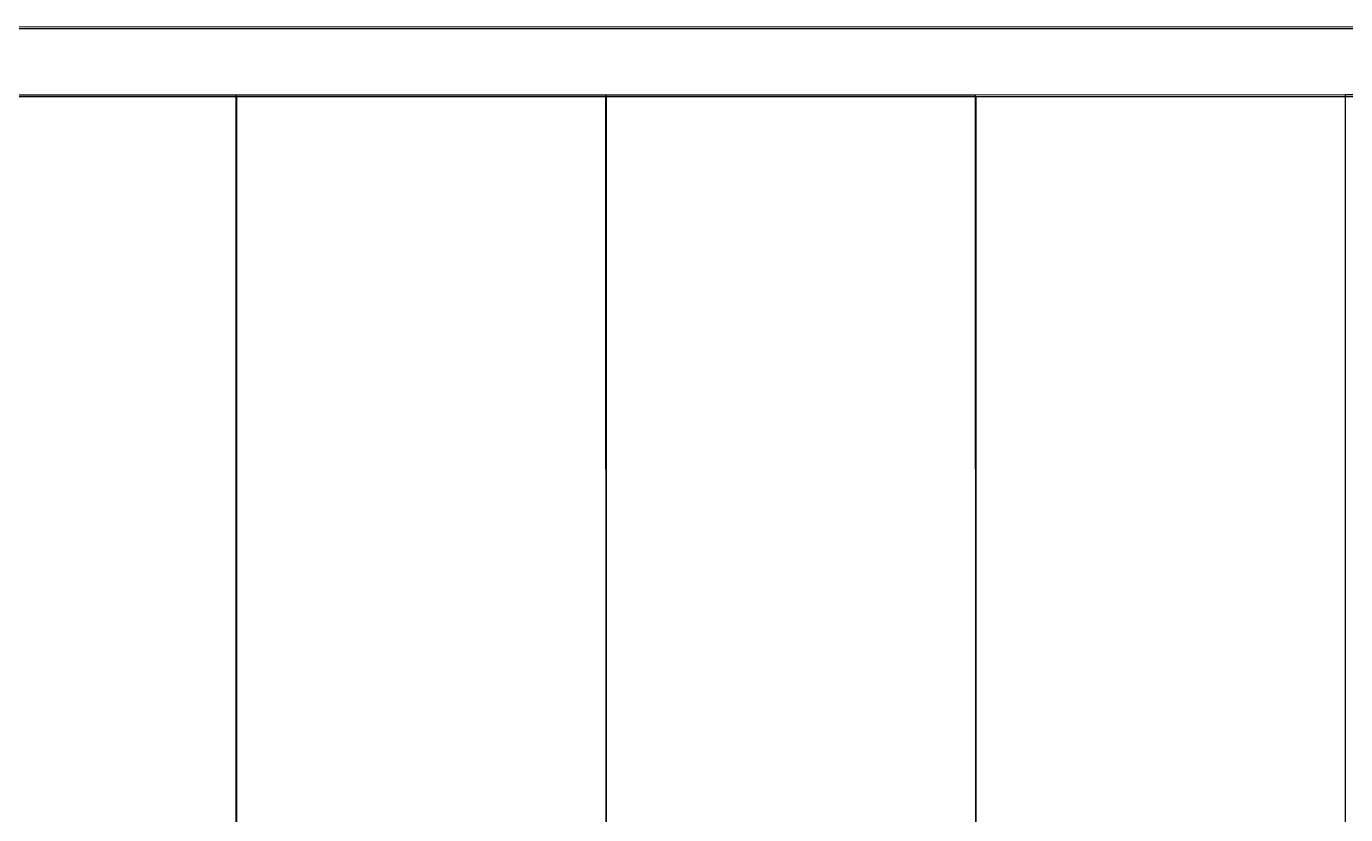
# Model space of a CAD drawing. Header units: inches. Extents: x 15 to 22798, y 21 to 21519.
# Drawn here: x 6484.9 to 6581.3, y 15961 to 16018.6 of the extents above; entities that cross this region are included whole.
import ezdxf

# ---------------------------------------------------------------- set-up
doc = ezdxf.new("R2010")
doc.units = ezdxf.units.IN
doc.header["$MEASUREMENT"] = 0

msp = doc.modelspace()

# ---------------------------------------------------------------- linework, layer by layer
for p, q in [((6257.239, 16018.517), (6635.239, 16018.579)), ((6257.279, 16018.424), (6635.279, 16018.424)), ((6635.24, 16013.579), (6271.24, 16013.52)), ((6500.24, 16013.557), (6473.24, 16013.553)), ((6527.24, 16013.562), (6500.24, 16013.557)), ((6500.24, 16013.557), (6500.253, 15933.557)), ((6554.24, 16013.566), (6527.24, 16013.562)), ((6527.24, 16013.562), (6527.253, 15933.562)), ((6581.24, 16013.571), (6554.24, 16013.566)), ((6554.24, 16013.566), (6554.253, 15933.566)), ((6608.24, 16013.575), (6581.24, 16013.571)), ((6581.24, 16013.571), (6581.253, 15933.571)), ((6635.279, 16013.424), (6271.279, 16013.424)), ((6500.279, 16013.424), (6473.279, 16013.424)), ((6527.279, 16013.424), (6500.279, 16013.424)), ((6500.279, 16013.424), (6500.279, 15933.424)), ((6554.279, 16013.424), (6527.279, 16013.424)), ((6527.279, 16013.424), (6527.279, 15933.424)), ((6581.279, 16013.424), (6554.279, 16013.424)), ((6554.279, 16013.424), (6554.279, 15933.424))]:
    msp.add_line(p, q)

doc.saveas('drawing.dxf')
